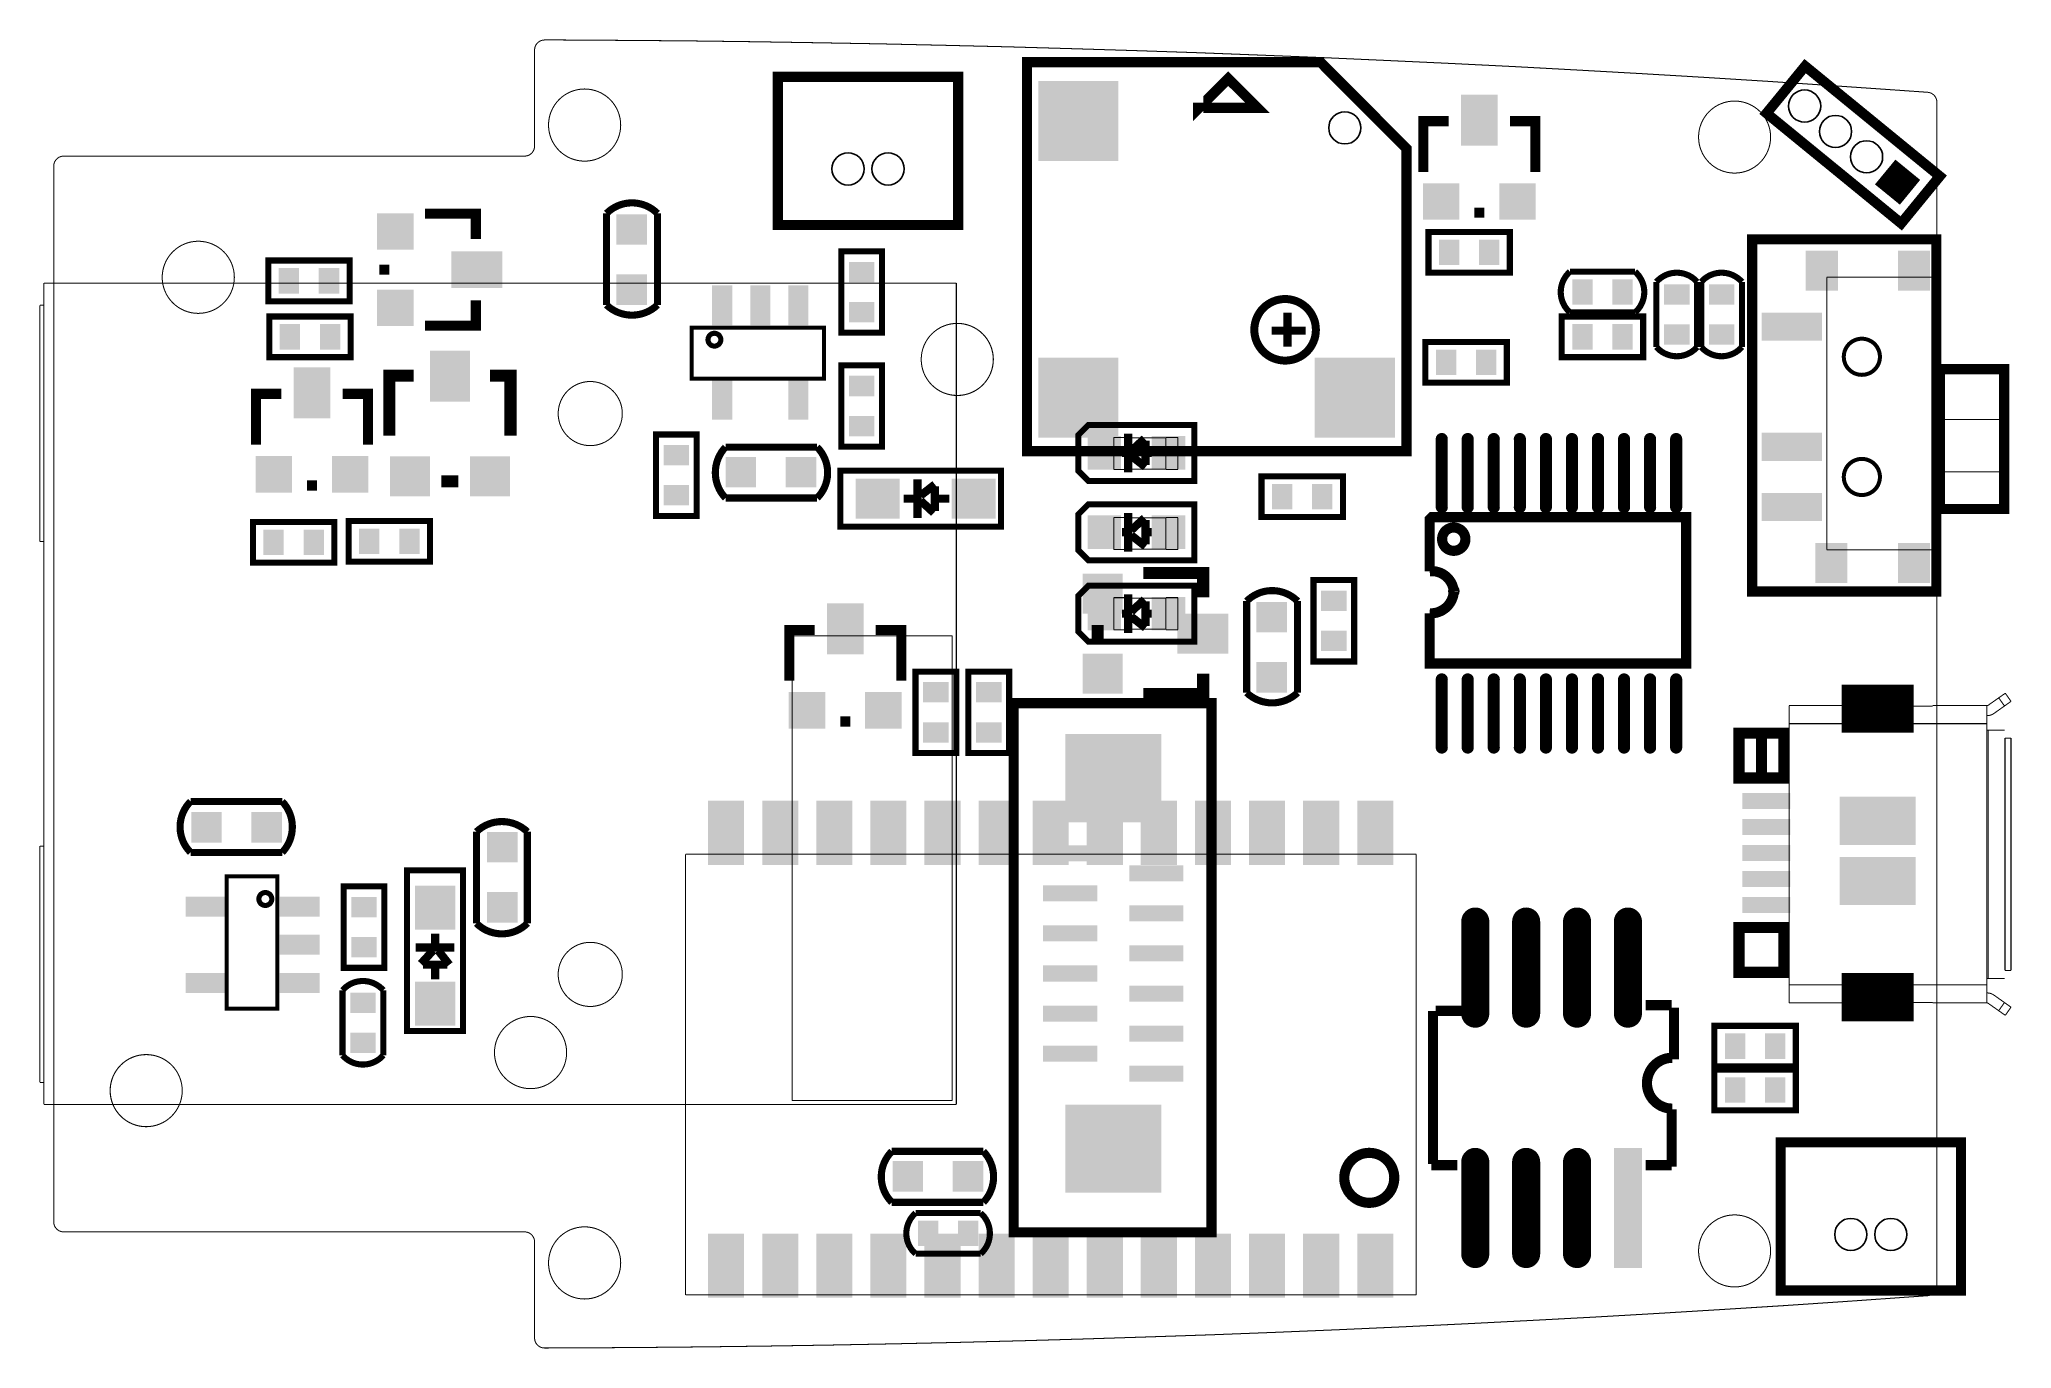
# Model space of a CAD drawing. Extents: x -9.17 to -7.23, y -3.12 to -1.84.
import ezdxf

# ---------------------------------------------------------------- set-up
doc = ezdxf.new("R2010")
doc.units = 0
doc.header["$MEASUREMENT"] = 0
doc.layers.get('0').update_dxf_attribs({"linetype": 'CONTINUOUS'})
doc.layers.add('GEN000_PHO', color=7, linetype='CONTINUOUS')
doc.layers.add('GEN001_PHO', color=6, linetype='CONTINUOUS')

# ---------------------------------------------------------------- blocks, each defined once
blk = doc.blocks.new('ROUND_16')
blk.add_circle((0, 0), 0.005)
blk = doc.blocks.new('SQUARE_37')
blk.add_solid([(0.018, 0.018), (0.018, -0.018), (-0.018, 0.018), (-0.018, -0.018)])
blk = doc.blocks.new('SQUARE_55')
blk.add_solid([(0.015, 0.015), (0.015, -0.015), (-0.015, 0.015), (-0.015, -0.015)])
blk = doc.blocks.new('RECTANGLE_112')
blk.add_solid([(0.018, 0.025), (0.018, -0.025), (-0.018, 0.025), (-0.018, -0.025)])
blk = doc.blocks.new('ROUND_236')
blk.add_circle((0, 0), 0.0158)
blk = doc.blocks.new('RECTANGLE_248')
blk.add_solid([(0.01, 0.0125), (0.01, -0.0125), (-0.01, 0.0125), (-0.01, -0.0125)])
blk = doc.blocks.new('RECTANGLE_249')
blk.add_solid([(0.0125, 0.01), (0.0125, -0.01), (-0.0125, 0.01), (-0.0125, -0.01)])
blk = doc.blocks.new('RECTANGLE_255')
blk.add_solid([(0.025, 0.018), (0.025, -0.018), (-0.025, 0.018), (-0.025, -0.018)])
blk = doc.blocks.new('OBLONG_264')
at = {"const_width": 0.0118}
blk.add_lwpolyline([(0, 0.0335), (0, -0.0335)], dxfattribs=at)
at = {"const_width": 0.0059}
for points in [[(-0.003, 0.0335, 1), (0.003, 0.0335, 1)], [(-0.003, -0.0335, 1), (0.003, -0.0335, 1)]]:
    blk.add_lwpolyline(points, format="xyb", close=True, dxfattribs=at)
blk = doc.blocks.new('RECTANGLE_265')
blk.add_solid([(0.01378, 0.059055), (0.01378, -0.059055), (-0.01378, 0.059055), (-0.01378, -0.059055)])
blk = doc.blocks.new('OBLONG_266')
at = {"const_width": 0.02756}
blk.add_lwpolyline([(0, 0.045275), (0, -0.045275)], dxfattribs=at)
at = {"const_width": 0.01378}
for points in [[(-0.00689, 0.045275, 1), (0.00689, 0.045275, 1)], [(-0.00689, -0.045275, 1), (0.00689, -0.045275, 1)]]:
    blk.add_lwpolyline(points, format="xyb", close=True, dxfattribs=at)
blk = doc.blocks.new('SQUARE_267')
blk.add_solid([(0.03937, 0.03937), (0.03937, -0.03937), (-0.03937, 0.03937), (-0.03937, -0.03937)])
blk = doc.blocks.new('RECTANGLE_268')
blk.add_solid([(0.02362, 0.007875), (0.02362, -0.007875), (-0.02362, 0.007875), (-0.02362, -0.007875)])
blk = doc.blocks.new('RECTANGLE_270')
blk.add_solid([(0.0374, 0.02362), (0.0374, -0.02362), (-0.0374, 0.02362), (-0.0374, -0.02362)])
blk = doc.blocks.new('RECTANGLE_272')
blk.add_solid([(0.021655, 0.019685), (0.021655, -0.019685), (-0.021655, 0.019685), (-0.021655, -0.019685)])
blk = doc.blocks.new('RECTANGLE_273')
blk.add_solid([(0.019685, 0.021655), (0.019685, -0.021655), (-0.019685, 0.021655), (-0.019685, -0.021655)])
blk = doc.blocks.new('RECTANGLE_274')
blk.add_solid([(0.019685, 0.009845), (0.019685, -0.009845), (-0.019685, 0.009845), (-0.019685, -0.009845)])
blk = doc.blocks.new('SQUARE_275')
blk.add_solid([(0.019685, 0.019685), (0.019685, -0.019685), (-0.019685, 0.019685), (-0.019685, -0.019685)])
blk = doc.blocks.new('RECTANGLE_276')
blk.add_solid([(0.025, 0.019685), (0.025, -0.019685), (-0.025, 0.019685), (-0.025, -0.019685)])
blk = doc.blocks.new('RECTANGLE_277')
blk.add_solid([(0.017715, 0.031495), (0.017715, -0.031495), (-0.017715, 0.031495), (-0.017715, -0.031495)])
blk = doc.blocks.new('RECTANGLE_278')
blk.add_solid([(0.02953, 0.01378), (0.02953, -0.01378), (-0.02953, 0.01378), (-0.02953, -0.01378)])
blk = doc.blocks.new('RECTANGLE_279')
blk.add_solid([(0.01575, 0.019685), (0.01575, -0.019685), (-0.01575, 0.019685), (-0.01575, -0.019685)])
blk = doc.blocks.new('RECTANGLE_280')
blk.add_solid([(0.019685, 0.025), (0.019685, -0.025), (-0.019685, 0.025), (-0.019685, -0.025)])
blk = doc.blocks.new('RECTANGLE_281')
blk.add_solid([(0.009845, 0.019685), (0.009845, -0.019685), (-0.009845, 0.019685), (-0.009845, -0.019685)])
blk = doc.blocks.new('SQUARE_208')
blk.add_solid([(0.0165, 0.0165), (0.0165, -0.0165), (-0.0165, 0.0165), (-0.0165, -0.0165)])
blk = doc.blocks.new('RECTANGLE_262')
blk.add_solid([(0.026575, 0.007875), (0.026575, -0.007875), (-0.026575, 0.007875), (-0.026575, -0.007875)])
blk = doc.blocks.new('RECTANGLE_263')
blk.add_solid([(0.047245, 0.043305), (0.047245, -0.043305), (-0.047245, 0.043305), (-0.047245, -0.043305)])

msp = doc.modelspace()

# ---------------------------------------------------------------- linework, layer by layer
at = {"layer": 'GEN000_PHO'}
for points, const_width in [([(-8.6747, -1.8371, 0.413028), (-8.6845, -1.8469)], 0.001), ([(-7.3066, -1.8984, 0.393522), (-7.3157, -1.8885)], 0.001), ([(-9.1471, -1.9512, 0.414214), (-9.157, -1.9611)], 0.001), ([(-8.6944, -1.9512, 0.414216), (-8.6845, -1.9414)], 0.001), ([(-8.3335, -2.9292, 0.414214), (-8.3335, -2.9792)], 0.007), ([(-8.2435, -2.9792, 0.4), (-8.2435, -2.9292)], 0.007), ([(-9.157, -2.9985, 0.414214), (-9.1471, -3.0083)], 0.001), ([(-8.3102, -2.9898, 0.45105), (-8.3102, -3.0298)], 0.006), ([(-8.2462, -3.0298, 0.453597), (-8.2462, -2.9898)], 0.006), ([(-8.6845, -3.0181, 0.414216), (-8.6944, -3.0083)], 0.001), ([(-7.3157, -3.071, 0.392398), (-7.3066, -3.0612)], 0.001), ([(-8.6845, -3.1126, 0.414214), (-8.6747, -3.1224)], 0.001)]:
    msp.add_lwpolyline(points, format="xyb", dxfattribs=dict(at, const_width=const_width))
for points, const_width in [([(-7.8458, -1.8573), (-7.9082, -1.8545), (-7.9706, -1.852), (-8.033, -1.8496), (-8.0954, -1.8475), (-8.1578, -1.8456), (-8.2203, -1.8438), (-8.2827, -1.8423), (-8.3451, -1.8409), (-8.4076, -1.8398), (-8.47, -1.8388), (-8.5325, -1.838), (-8.5949, -1.8375), (-8.6574, -1.8371), (-8.6747, -1.8371)], 0.001), ([(-8.6845, -1.8469), (-8.6845, -1.9414)], 0.001), ([(-7.3157, -1.8885), (-7.347, -1.8863), (-7.4093, -1.882), (-7.4716, -1.8778), (-7.5339, -1.8739), (-7.5963, -1.8702), (-7.6586, -1.8667), (-7.721, -1.8633), (-7.7834, -1.8602), (-7.8458, -1.8573)], 0.001), ([(-8.4454, -1.8733), (-8.2683, -1.8733), (-8.2683, -2.0189), (-8.4454, -2.0189), (-8.4454, -1.8733)], 0.01), ([(-7.3066, -3.0612), (-7.3066, -1.8984)], 0.001), ([(-8.6944, -1.9512), (-9.1471, -1.9512)], 0.001), ([(-7.3467, -1.9617), (-7.3603, -1.9783), (-7.3437, -1.9919), (-7.3301, -1.9753), (-7.3467, -1.9617)], 0.01), ([(-9.157, -1.9611), (-9.157, -2.9985)], 0.001), ([(-7.3599, -1.9778), (-7.3322, -1.9778)], 0.01), ([(-7.3517, -1.9678), (-7.3393, -1.9678)], 0.01), ([(-7.3512, -1.9858), (-7.3512, -1.9672)], 0.01), ([(-7.3412, -1.9889), (-7.3412, -1.9662)], 0.01), ([(-7.3312, -1.9767), (-7.3312, -1.9744)], 0.01), ([(-7.3488, -1.9878), (-7.3403, -1.9878)], 0.01), ([(-8.2701, -2.076), (-9.1666, -2.076)], 0.001), ([(-9.1666, -2.076), (-9.1666, -2.8831)], 0.001), ([(-8.2701, -2.8831), (-8.2701, -2.076)], 0.001), ([(-9.1666, -2.0977), (-9.1705, -2.0977)], 0.001), ([(-9.1705, -2.33), (-9.1705, -2.0977)], 0.001), ([(-8.0361, -2.2704), (-8.1403, -2.2704), (-8.1503, -2.2604), (-8.1503, -2.2253), (-8.1403, -2.2153), (-8.0361, -2.2153), (-8.0361, -2.2704)], 0.00591), ([(-8.1154, -2.2276), (-8.1036, -2.2276)], 0.001), ([(-8.1154, -2.2276), (-8.1154, -2.2591)], 0.001), ([(-8.1012, -2.2618), (-8.1012, -2.2238)], 0.008), ([(-8.1036, -2.2276), (-8.1036, -2.2591)], 0.001), ([(-8.1036, -2.228), (-8.0642, -2.228)], 0.001), ([(-8.0852, -2.2288), (-8.0982, -2.2408)], 0.008), ([(-8.0842, -2.2548), (-8.0842, -2.2308)], 0.008), ([(-8.0642, -2.2276), (-8.0524, -2.2276)], 0.001), ([(-8.0642, -2.2276), (-8.0642, -2.2591)], 0.001), ([(-8.0524, -2.2276), (-8.0524, -2.2591)], 0.001), ([(-8.1012, -2.2428), (-8.1072, -2.2428)], 0.008), ([(-8.0842, -2.2568), (-8.0982, -2.2458)], 0.008), ([(-8.0822, -2.2428), (-8.0782, -2.2428)], 0.008), ([(-8.1154, -2.2591), (-8.1036, -2.2591)], 0.001), ([(-8.1036, -2.2587), (-8.0642, -2.2587)], 0.001), ([(-8.0642, -2.2591), (-8.0524, -2.2591)], 0.001), ([(-8.0361, -2.3484), (-8.1403, -2.3484), (-8.1503, -2.3384), (-8.1503, -2.3033), (-8.1403, -2.2933), (-8.0361, -2.2933), (-8.0361, -2.3484)], 0.00591), ([(-8.1154, -2.3064), (-8.1036, -2.3064)], 0.001), ([(-8.1154, -2.3064), (-8.1154, -2.3379)], 0.001), ([(-8.1012, -2.3398), (-8.1012, -2.3018)], 0.008), ([(-8.1036, -2.3064), (-8.1036, -2.3379)], 0.001), ([(-8.0852, -2.3068), (-8.0982, -2.3188)], 0.008), ([(-8.0842, -2.3328), (-8.0842, -2.3088)], 0.008), ([(-8.0642, -2.3064), (-8.0524, -2.3064)], 0.001), ([(-8.0642, -2.3064), (-8.0642, -2.3379)], 0.001), ([(-8.0524, -2.3064), (-8.0524, -2.3379)], 0.001), ([(-8.1012, -2.3208), (-8.1072, -2.3208)], 0.008), ([(-8.1036, -2.3068), (-8.0642, -2.3068)], 0.001), ([(-8.0842, -2.3348), (-8.0982, -2.3238)], 0.008), ([(-8.0822, -2.3208), (-8.0782, -2.3208)], 0.008), ([(-9.1666, -2.33), (-9.1705, -2.33)], 0.001), ([(-8.1154, -2.3379), (-8.1036, -2.3379)], 0.001), ([(-8.1036, -2.3375), (-8.0642, -2.3375)], 0.001), ([(-8.0642, -2.3379), (-8.0524, -2.3379)], 0.001), ([(-8.0361, -2.4284), (-8.1403, -2.4284), (-8.1503, -2.4184), (-8.1503, -2.3833), (-8.1403, -2.3733), (-8.0361, -2.3733), (-8.0361, -2.4284)], 0.00591), ([(-8.1012, -2.4198), (-8.1012, -2.3818)], 0.008), ([(-8.0852, -2.3868), (-8.0982, -2.3988)], 0.008), ([(-8.1154, -2.3851), (-8.1036, -2.3851)], 0.001), ([(-8.1154, -2.3851), (-8.1154, -2.4166)], 0.001), ([(-8.1012, -2.4008), (-8.1072, -2.4008)], 0.008), ([(-8.1036, -2.3851), (-8.1036, -2.4166)], 0.001), ([(-8.1036, -2.3855), (-8.0642, -2.3855)], 0.001), ([(-8.0842, -2.4148), (-8.0982, -2.4038)], 0.008), ([(-8.0842, -2.4128), (-8.0842, -2.3888)], 0.008), ([(-8.0822, -2.4008), (-8.0782, -2.4008)], 0.008), ([(-8.0642, -2.3851), (-8.0524, -2.3851)], 0.001), ([(-8.0642, -2.3851), (-8.0642, -2.4166)], 0.001), ([(-8.0524, -2.3851), (-8.0524, -2.4166)], 0.001), ([(-8.4315, -2.4225), (-8.2741, -2.4225)], 0.001), ([(-8.4315, -2.8792), (-8.4315, -2.4225)], 0.001), ([(-8.2741, -2.4225), (-8.2741, -2.8792)], 0.001), ([(-8.1154, -2.4166), (-8.1036, -2.4166)], 0.001), ([(-8.1036, -2.4162), (-8.0642, -2.4162)], 0.001), ([(-8.0642, -2.4166), (-8.0524, -2.4166)], 0.001), ([(-8.2138, -3.0087), (-8.2138, -2.4887), (-8.0193, -2.4887), (-8.0193, -3.0087), (-8.2138, -3.0087)], 0.01), ([(-7.3108, -2.4912), (-7.3108, -2.4916)], 0.001), ([(-9.1666, -2.6292), (-9.1705, -2.6292)], 0.001), ([(-9.1705, -2.8615), (-9.1705, -2.6292)], 0.001), ([(-7.3108, -2.7833), (-7.3108, -2.7829)], 0.001), ([(-9.1666, -2.8615), (-9.1705, -2.8615)], 0.001), ([(-9.1666, -2.8831), (-8.2701, -2.8831)], 0.001), ([(-8.2741, -2.8792), (-8.4315, -2.8792)], 0.001), ([(-8.2435, -2.9292), (-8.3335, -2.9292)], 0.007), ([(-7.4601, -2.9203), (-7.283, -2.9203), (-7.283, -3.0659), (-7.4601, -3.0659), (-7.4601, -2.9203)], 0.01), ([(-8.3335, -2.9792), (-8.2435, -2.9792)], 0.007), ([(-8.3102, -2.9898), (-8.2462, -2.9898)], 0.006), ([(-9.1471, -3.0083), (-8.6944, -3.0083)], 0.001), ([(-8.6845, -3.0181), (-8.6845, -3.1126)], 0.001), ([(-8.2462, -3.0298), (-8.3102, -3.0298)], 0.006), ([(-8.6747, -3.1224), (-8.6433, -3.1223), (-8.5809, -3.1219), (-8.5184, -3.1213), (-8.456, -3.1205), (-8.3935, -3.1195), (-8.3311, -3.1183), (-8.2686, -3.1169), (-8.2062, -3.1153), (-8.1438, -3.1135), (-8.0813, -3.1115), (-8.0189, -3.1094), (-7.9565, -3.107), (-7.8941, -3.1044), (-7.8317, -3.1016), (-7.7693, -3.0986), (-7.7069, -3.0954), (-7.6446, -3.0921), (-7.5822, -3.0885), (-7.5199, -3.0847), (-7.4575, -3.0808), (-7.3952, -3.0766), (-7.3329, -3.0722), (-7.3157, -3.071)], 0.001)]:
    msp.add_lwpolyline(points, dxfattribs=dict(at, const_width=const_width))
at = {"layer": 'GEN000_PHO', "const_width": 0.001}
for points in [[(-8.6708, -1.9207, 1), (-8.5999, -1.9207, 1)], [(-7.5408, -1.9325, 1), (-7.47, -1.9325, 1)], [(-9.0504, -2.0703, 1), (-8.9795, -2.0703, 1)], [(-8.3046, -2.151, 1), (-8.2337, -2.151, 1)], [(-8.6613, -2.2042, 1), (-8.5983, -2.2042, 1)], [(-8.6613, -2.7553, 1), (-8.5983, -2.7553, 1)], [(-8.7239, -2.8321, 1), (-8.653, -2.8321, 1)], [(-9.1015, -2.8695, 1), (-9.0307, -2.8695, 1)], [(-8.6708, -3.0388, 1), (-8.5999, -3.0388, 1)], [(-7.5408, -3.027, 1), (-7.47, -3.027, 1)]]:
    msp.add_lwpolyline(points, format="xyb", close=True, dxfattribs=at)
at = {"layer": 'GEN001_PHO'}
for points, const_width in [([(-8.6747, -1.8371, 0.413028), (-8.6845, -1.8469)], 0.001), ([(-7.3066, -1.8984, 0.393522), (-7.3157, -1.8885)], 0.001), ([(-9.1471, -1.9512, 0.414214), (-9.157, -1.9611)], 0.001), ([(-8.6944, -1.9512, 0.414214), (-8.6845, -1.9414)], 0.001), ([(-8.5638, -2.0075, 0.414214), (-8.6138, -2.0075)], 0.007), ([(-7.6672, -2.0648, 0.450965), (-7.6672, -2.1048)], 0.006), ([(-7.6032, -2.1048, 0.453597), (-7.6032, -2.0648)], 0.006), ([(-7.5422, -2.0748, 0.45105), (-7.5822, -2.0748)], 0.006), ([(-7.4982, -2.0748, 0.45105), (-7.5382, -2.0748)], 0.006), ([(-8.6138, -2.0975, 0.4), (-8.5638, -2.0975)], 0.007), ([(-7.5822, -2.1388, 0.453597), (-7.5422, -2.1388)], 0.006), ([(-7.5382, -2.1388, 0.453597), (-7.4982, -2.1388)], 0.006), ([(-8.4969, -2.2372, 0.4), (-8.4969, -2.2872)], 0.007), ([(-8.4069, -2.2872, 0.414214), (-8.4069, -2.2372)], 0.007), ([(-7.7813, -2.3788, 0.414214), (-7.805, -2.3591)], 0.01), ([(-7.9348, -2.3885, 0.414214), (-7.9848, -2.3885)], 0.007), ([(-7.805, -2.4005, 0.414214), (-7.7813, -2.3788)], 0.01), ([(-7.9848, -2.4785, 0.4), (-7.9348, -2.4785)], 0.007), ([(-7.2574, -2.4912, 0.155254), (-7.2562, -2.4908)], 0.001), ([(-7.2574, -2.501, 0.154855), (-7.2506, -2.4989)], 0.001), ([(-9.0225, -2.5854, 0.414214), (-9.0225, -2.6354)], 0.007), ([(-8.9325, -2.6354, 0.39989), (-8.9325, -2.5854)], 0.007), ([(-8.6916, -2.6151, 0.399943), (-8.7416, -2.6151)], 0.007), ([(-8.7416, -2.7051, 0.414214), (-8.6916, -2.7051)], 0.007), ([(-8.8332, -2.7708, 0.45105), (-8.8732, -2.7708)], 0.006), ([(-7.2506, -2.7756, 0.154856), (-7.2574, -2.7735)], 0.001), ([(-7.2562, -2.7837, 0.155261), (-7.2574, -2.7833)], 0.001), ([(-8.8732, -2.8348, 0.453597), (-8.8332, -2.8348)], 0.006), ([(-7.5665, -2.8372, 1), (-7.5665, -2.8872)], 0.01), ([(-9.157, -2.9985, 0.414214), (-9.1471, -3.0083)], 0.001), ([(-8.6845, -3.0181, 0.414214), (-8.6944, -3.0083)], 0.001), ([(-7.3157, -3.071, 0.392398), (-7.3066, -3.0612)], 0.001), ([(-8.6845, -3.1126, 0.414211), (-8.6747, -3.1224)], 0.001)]:
    msp.add_lwpolyline(points, format="xyb", dxfattribs=dict(at, const_width=const_width))
for points, const_width in [([(-7.3157, -1.8885), (-7.347, -1.8863), (-7.4093, -1.882), (-7.4716, -1.8778), (-7.5339, -1.8739), (-7.5963, -1.8702), (-7.6586, -1.8667), (-7.721, -1.8633), (-7.7834, -1.8602), (-7.8458, -1.8573), (-7.9082, -1.8545), (-7.9706, -1.852), (-8.033, -1.8496), (-8.0954, -1.8475), (-8.1578, -1.8456), (-8.2203, -1.8438), (-8.2827, -1.8423), (-8.3451, -1.8409), (-8.4076, -1.8398), (-8.47, -1.8388), (-8.5325, -1.838), (-8.5949, -1.8375), (-8.6574, -1.8371), (-8.6747, -1.8371)], 0.001), ([(-8.6845, -1.8469), (-8.6845, -1.9414)], 0.001), ([(-7.9124, -1.8589), (-7.8278, -1.9436), (-7.8278, -2.2412), (-8.2006, -2.2412), (-8.2006, -1.8589), (-7.9124, -1.8589)], 0.01), ([(-7.3038, -1.971), (-7.4361, -1.8628), (-7.474, -1.9091), (-7.3417, -2.0173), (-7.3038, -1.971)], 0.01), ([(-8.0325, -1.9046), (-8.003, -1.8751), (-7.9742, -1.9038), (-8.0325, -1.9038), (-8.0325, -1.9046)], 0.01), ([(-7.3066, -3.0612), (-7.3066, -1.8984)], 0.001), ([(-7.7862, -1.9168), (-7.8112, -1.9168), (-7.8112, -1.9668)], 0.01), ([(-7.7262, -1.9168), (-7.7012, -1.9168), (-7.7012, -1.9668)], 0.01), ([(-8.6944, -1.9512), (-9.1471, -1.9512)], 0.001), ([(-7.3467, -1.9617), (-7.3604, -1.9783), (-7.3437, -1.9919), (-7.3301, -1.9753), (-7.3467, -1.9617)], 0.01), ([(-9.157, -1.9611), (-9.157, -2.9985)], 0.001), ([(-7.3599, -1.9778), (-7.3322, -1.9778)], 0.01), ([(-7.3518, -1.9678), (-7.3393, -1.9678)], 0.01), ([(-7.3512, -1.9858), (-7.3512, -1.9672)], 0.01), ([(-7.3412, -1.9889), (-7.3412, -1.9662)], 0.01), ([(-7.3312, -1.9767), (-7.3312, -1.9744)], 0.01), ([(-7.3488, -1.9878), (-7.3403, -1.9878)], 0.01), ([(-8.7422, -2.0328), (-8.7422, -2.0078), (-8.7922, -2.0078)], 0.01), ([(-8.6138, -2.0975), (-8.6138, -2.0075)], 0.007), ([(-8.5638, -2.0075), (-8.5638, -2.0975)], 0.007), ([(-7.7512, -2.0068), (-7.7612, -2.0068)], 0.01), ([(-7.8062, -2.0658), (-7.7262, -2.0658), (-7.7262, -2.0258), (-7.8062, -2.0258), (-7.8062, -2.0658)], 0.006), ([(-7.4882, -2.033), (-7.4882, -2.3791), (-7.3071, -2.3791), (-7.3071, -2.033), (-7.4882, -2.033)], 0.01), ([(-8.9462, -2.0938), (-8.8662, -2.0938), (-8.8662, -2.0538), (-8.9462, -2.0538), (-8.9462, -2.0938)], 0.006), ([(-8.8322, -2.0678), (-8.8322, -2.0578)], 0.01), ([(-8.3432, -2.1248), (-8.3432, -2.0448), (-8.3832, -2.0448), (-8.3832, -2.1248), (-8.3432, -2.1248)], 0.006), ([(-7.6032, -2.0648), (-7.6672, -2.0648)], 0.006), ([(-7.5822, -2.0748), (-7.5822, -2.1388)], 0.006), ([(-7.5422, -2.1388), (-7.5422, -2.0748)], 0.006), ([(-7.5382, -2.0748), (-7.5382, -2.1388)], 0.006), ([(-7.4982, -2.1388), (-7.4982, -2.0748)], 0.006), ([(-7.3066, -2.0703), (-7.4149, -2.0703)], 0.001), ([(-7.4149, -2.0703), (-7.4149, -2.338)], 0.001), ([(-8.7422, -2.0928), (-8.7422, -2.1178), (-8.7922, -2.1178)], 0.01), ([(-8.9452, -2.1488), (-8.8652, -2.1488), (-8.8652, -2.1088), (-8.9452, -2.1088), (-8.9452, -2.1488)], 0.006), ([(-7.9447, -2.105), (-7.9447, -2.1385)], 0.00787), ([(-7.5952, -2.1088), (-7.6752, -2.1088), (-7.6752, -2.1488), (-7.5952, -2.1488), (-7.5952, -2.1088)], 0.006), ([(-7.6672, -2.1048), (-7.6032, -2.1048)], 0.006), ([(-8.5302, -2.1198), (-8.5302, -2.1698), (-8.4002, -2.1698), (-8.4002, -2.1198), (-8.5302, -2.1198)], 0.00394), ([(-7.927, -2.1227), (-7.9604, -2.1227)], 0.00787), ([(-7.7292, -2.1338), (-7.8092, -2.1338), (-7.8092, -2.1738), (-7.7292, -2.1738), (-7.7292, -2.1338)], 0.006), ([(-8.8272, -2.2258), (-8.8272, -2.167), (-8.8032, -2.167)], 0.012), ([(-8.7082, -2.2258), (-8.7082, -2.167), (-8.7282, -2.167)], 0.012), ([(-8.3832, -2.1568), (-8.3832, -2.2368), (-8.3432, -2.2368), (-8.3432, -2.1568), (-8.3832, -2.1568)], 0.006), ([(-7.3036, -2.1606), (-7.3036, -2.298), (-7.2406, -2.298), (-7.2406, -2.1606), (-7.3036, -2.1606)], 0.01), ([(-8.9332, -2.1848), (-8.9582, -2.1848), (-8.9582, -2.2348)], 0.01), ([(-8.8732, -2.1848), (-8.8482, -2.1848), (-8.8482, -2.2348)], 0.01), ([(-8.5252, -2.3048), (-8.5252, -2.2248), (-8.5652, -2.2248), (-8.5652, -2.3048), (-8.5252, -2.3048)], 0.006), ([(-7.2436, -2.2101), (-7.3066, -2.2101)], 0.001), ([(-7.2436, -2.2613), (-7.2436, -2.2101)], 0.001), ([(-8.4969, -2.2372), (-8.4069, -2.2372)], 0.007), ([(-8.7593, -2.2708), (-8.7761, -2.2708)], 0.012), ([(-8.2261, -2.2603), (-8.384, -2.2603), (-8.384, -2.2711), (-8.384, -2.3154), (-8.2261, -2.3154), (-8.2261, -2.2603)], 0.00591), ([(-8.3082, -2.2688), (-8.3082, -2.3068)], 0.008), ([(-7.8902, -2.2658), (-7.9702, -2.2658), (-7.9702, -2.3058), (-7.8902, -2.3058), (-7.8902, -2.2658)], 0.006), ([(-7.3066, -2.2613), (-7.2436, -2.2613)], 0.001), ([(-8.8982, -2.2748), (-8.9082, -2.2748)], 0.01), ([(-8.4069, -2.2872), (-8.4969, -2.2872)], 0.007), ([(-8.3082, -2.2878), (-8.3219, -2.2878)], 0.008), ([(-8.2912, -2.2738), (-8.3052, -2.2848)], 0.008), ([(-8.2922, -2.3018), (-8.3052, -2.2898)], 0.008), ([(-8.2912, -2.2758), (-8.2912, -2.2998)], 0.008), ([(-8.2892, -2.2878), (-8.2771, -2.2878)], 0.008), ([(-7.805, -2.4005), (-7.805, -2.4497), (-7.553, -2.4497), (-7.553, -2.306), (-7.803, -2.306), (-7.805, -2.308), (-7.805, -2.3591)], 0.01), ([(-8.9612, -2.3508), (-8.8812, -2.3508), (-8.8812, -2.3108), (-8.9612, -2.3108), (-8.9612, -2.3508)], 0.006), ([(-8.7872, -2.3098), (-8.8672, -2.3098), (-8.8672, -2.3498), (-8.7872, -2.3498), (-8.7872, -2.3098)], 0.006), ([(-7.4149, -2.338), (-7.3066, -2.338)], 0.001), ([(-8.0862, -2.3609), (-8.0275, -2.3609), (-8.0275, -2.3848)], 0.012), ([(-7.8792, -2.4478), (-7.8792, -2.3678), (-7.9192, -2.3678), (-7.9192, -2.4478), (-7.8792, -2.4478)], 0.006), ([(-7.9848, -2.4785), (-7.9848, -2.3885)], 0.007), ([(-7.9348, -2.3885), (-7.9348, -2.4785)], 0.007), ([(-8.4092, -2.4168), (-8.4342, -2.4168), (-8.4342, -2.4668)], 0.01), ([(-8.3492, -2.4168), (-8.3242, -2.4168), (-8.3242, -2.4668)], 0.01), ([(-8.1312, -2.4288), (-8.1312, -2.4119)], 0.012), ([(-8.3102, -2.4578), (-8.3102, -2.5378), (-8.2702, -2.5378), (-8.2702, -2.4578), (-8.3102, -2.4578)], 0.006), ([(-8.2182, -2.5378), (-8.2182, -2.4578), (-8.2582, -2.4578), (-8.2582, -2.5378), (-8.2182, -2.5378)], 0.006), ([(-8.0862, -2.4798), (-8.0275, -2.4798), (-8.0275, -2.4598)], 0.012), ([(-7.386, -2.5037), (-7.386, -2.4848), (-7.3435, -2.4848), (-7.3435, -2.5037), (-7.386, -2.5037)], 0.0284), ([(-7.386, -2.4942), (-7.3435, -2.4942)], 0.0284), ([(-7.3773, -2.5037), (-7.3773, -2.4848)], 0.0284), ([(-7.3489, -2.5037), (-7.3489, -2.4848)], 0.0284), ([(-7.2562, -2.4908), (-7.2394, -2.479)], 0.001), ([(-7.2394, -2.479), (-7.2338, -2.487)], 0.001), ([(-7.4519, -2.4912), (-7.3738, -2.4912)], 0.001), ([(-7.4519, -2.7833), (-7.4519, -2.4912)], 0.001), ([(-7.3738, -2.4912), (-7.3738, -2.4916)], 0.001), ([(-7.3738, -2.4916), (-7.3108, -2.4916)], 0.001), ([(-7.3108, -2.4912), (-7.2574, -2.4912)], 0.001), ([(-7.2574, -2.7833), (-7.2574, -2.4912)], 0.001), ([(-7.2506, -2.4989), (-7.2338, -2.487)], 0.001), ([(-7.2402, -2.4915), (-7.2459, -2.4835)], 0.001), ([(-8.3742, -2.5068), (-8.3842, -2.5068)], 0.01), ([(-7.4845, -2.5458), (-7.4845, -2.5348), (-7.4734, -2.5348), (-7.4734, -2.5458), (-7.4845, -2.5458)], 0.0441), ([(-7.4519, -2.5089), (-7.2574, -2.5089)], 0.001), ([(-7.2574, -2.5152), (-7.2401, -2.5152)], 0.001), ([(-7.2562, -2.5152), (-7.2562, -2.7593)], 0.001), ([(-7.4845, -2.5446), (-7.4734, -2.5446)], 0.0441), ([(-7.2338, -2.5231), (-7.2397, -2.5231)], 0.001), ([(-7.2397, -2.7514), (-7.2397, -2.5231)], 0.001), ([(-7.2338, -2.5231), (-7.2338, -2.7514)], 0.001), ([(-9.0225, -2.5854), (-8.9325, -2.5854)], 0.007), ([(-8.7416, -2.7051), (-8.7416, -2.6151)], 0.007), ([(-8.6916, -2.6151), (-8.6916, -2.7051)], 0.007), ([(-8.9325, -2.6354), (-9.0225, -2.6354)], 0.007), ([(-8.7547, -2.8109), (-8.7547, -2.6531), (-8.7655, -2.6531), (-8.8098, -2.6531), (-8.8098, -2.8109), (-8.7547, -2.8109)], 0.00591), ([(-8.5362, -2.6372), (-7.8182, -2.6372)], 0.001), ([(-8.5362, -3.0703), (-8.5362, -2.6372)], 0.001), ([(-7.8182, -2.6372), (-7.8182, -3.0703)], 0.001), ([(-8.9372, -2.6588), (-8.9872, -2.6588), (-8.9872, -2.7888), (-8.9372, -2.7888), (-8.9372, -2.6588)], 0.00394), ([(-8.8322, -2.7488), (-8.8322, -2.6688), (-8.8722, -2.6688), (-8.8722, -2.7488), (-8.8322, -2.7488)], 0.006), ([(-8.7822, -2.7288), (-8.7822, -2.7152)], 0.008), ([(-7.4845, -2.7367), (-7.4845, -2.7257), (-7.4734, -2.7257), (-7.4734, -2.7367), (-7.4845, -2.7367)], 0.0441), ([(-8.7632, -2.7288), (-8.8012, -2.7288)], 0.008), ([(-8.7962, -2.7448), (-8.7842, -2.7318)], 0.008), ([(-8.7682, -2.7458), (-8.7792, -2.7318)], 0.008), ([(-8.7702, -2.7458), (-8.7942, -2.7458)], 0.008), ([(-8.7822, -2.7478), (-8.7822, -2.76)], 0.008), ([(-7.2397, -2.7514), (-7.2338, -2.7514)], 0.001), ([(-8.8732, -2.7708), (-8.8732, -2.8348)], 0.006), ([(-8.8332, -2.8348), (-8.8332, -2.7708)], 0.006), ([(-7.4519, -2.7656), (-7.2574, -2.7656)], 0.001), ([(-7.386, -2.7871), (-7.386, -2.7682), (-7.3435, -2.7682), (-7.3435, -2.7871), (-7.386, -2.7871)], 0.0284), ([(-7.386, -2.7777), (-7.3435, -2.7777)], 0.0284), ([(-7.3773, -2.7871), (-7.3773, -2.7682)], 0.0284), ([(-7.3489, -2.7871), (-7.3489, -2.7682)], 0.0284), ([(-7.2574, -2.7593), (-7.2401, -2.7593)], 0.001), ([(-7.8016, -2.9415), (-7.8016, -2.7911)], 0.0098), ([(-7.7992, -2.7911), (-7.7736, -2.7911)], 0.01), ([(-7.5929, -2.7856), (-7.5673, -2.7856)], 0.01), ([(-7.565, -2.8388), (-7.565, -2.788)], 0.0098), ([(-7.3738, -2.7833), (-7.4519, -2.7833)], 0.001), ([(-7.3108, -2.7829), (-7.3738, -2.7829)], 0.001), ([(-7.3738, -2.7833), (-7.3738, -2.7829)], 0.001), ([(-7.2574, -2.7833), (-7.3108, -2.7833)], 0.001), ([(-7.2562, -2.7837), (-7.2394, -2.7955)], 0.001), ([(-7.2338, -2.7875), (-7.2506, -2.7756)], 0.001), ([(-7.2459, -2.791), (-7.2402, -2.7829)], 0.001), ([(-7.2338, -2.7875), (-7.2394, -2.7955)], 0.001), ([(-7.4452, -2.8058), (-7.5252, -2.8058), (-7.5252, -2.8458), (-7.4452, -2.8458), (-7.4452, -2.8058)], 0.006), ([(-7.4452, -2.8488), (-7.5252, -2.8488), (-7.5252, -2.8888), (-7.4452, -2.8888), (-7.4452, -2.8488)], 0.006), ([(-7.5673, -2.9443), (-7.5673, -2.888)], 0.0098), ([(-7.8035, -2.9427), (-7.7779, -2.9427)], 0.01), ([(-7.5929, -2.9427), (-7.5673, -2.9427)], 0.01), ([(-9.1471, -3.0083), (-8.6944, -3.0083)], 0.001), ([(-8.6845, -3.0181), (-8.6845, -3.1126)], 0.001), ([(-8.6747, -3.1224), (-8.6433, -3.1223), (-8.5809, -3.1219), (-8.5184, -3.1213), (-8.456, -3.1205), (-8.3935, -3.1195), (-8.3311, -3.1183), (-8.2686, -3.1169), (-8.2062, -3.1153), (-8.1438, -3.1135), (-8.0813, -3.1115), (-8.0189, -3.1094), (-7.9565, -3.107), (-7.8941, -3.1044), (-7.8317, -3.1016), (-7.7693, -3.0986), (-7.7069, -3.0954), (-7.6446, -3.0921), (-7.5822, -3.0885), (-7.5199, -3.0847), (-7.4576, -3.0808), (-7.3952, -3.0766), (-7.3329, -3.0722), (-7.3157, -3.071)], 0.001), ([(-7.8182, -3.0703), (-8.5362, -3.0703)], 0.001)]:
    msp.add_lwpolyline(points, dxfattribs=dict(at, const_width=const_width))
for points, const_width in [([(-8.6708, -1.9207, 1), (-8.5999, -1.9207, 1)], 0.001), ([(-7.5408, -1.9325, 1), (-7.47, -1.9325, 1)], 0.001), ([(-9.0504, -2.0703, 1), (-8.9795, -2.0703, 1)], 0.001), ([(-7.9773, -2.1219, 1), (-7.9168, -2.1219, 1)], 0.00787), ([(-8.5141, -2.1316, 1), (-8.5015, -2.1316, 1)], 0.005), ([(-8.3046, -2.151, 1), (-8.2338, -2.151, 1)], 0.001), ([(-7.3981, -2.1484, 1), (-7.3626, -2.1484, 1)], 0.00394), ([(-8.6613, -2.2042, 1), (-8.5983, -2.2042, 1)], 0.001), ([(-7.3981, -2.2665, 1), (-7.3626, -2.2665, 1)], 0.00394), ([(-7.7928, -2.3276, 1), (-7.7699, -2.3276, 1)], 0.01), ([(-8.9554, -2.6812, 1), (-8.9427, -2.6812, 1)], 0.005), ([(-8.6613, -2.7553, 1), (-8.5983, -2.7553, 1)], 0.001), ([(-8.7239, -2.8321, 1), (-8.653, -2.8321, 1)], 0.001), ([(-9.1016, -2.8695, 1), (-9.0307, -2.8695, 1)], 0.001), ([(-7.8889, -2.9552, 1), (-7.8398, -2.9552, 1)], 0.01), ([(-8.6708, -3.0388, 1), (-8.5999, -3.0388, 1)], 0.001), ([(-7.5408, -3.027, 1), (-7.47, -3.027, 1)], 0.001)]:
    msp.add_lwpolyline(points, format="xyb", close=True, dxfattribs=dict(at, const_width=const_width))

# ---------------------------------------------------------------- block references
at = {"layer": 'GEN000_PHO'}
for name, p in [('ROUND_236', (-7.4366, -1.902)), ('ROUND_236', (-7.4062, -1.927)), ('ROUND_236', (-7.3757, -1.9519)), ('ROUND_236', (-8.3765, -1.9638)), ('ROUND_236', (-8.3372, -1.9638)), ('SQUARE_208', (-8.1247, -2.2428)), ('SQUARE_208', (-8.0617, -2.2428)), ('SQUARE_208', (-8.1247, -2.3208)), ('SQUARE_208', (-8.0617, -2.3208)), ('SQUARE_208', (-8.1247, -2.4008)), ('SQUARE_208', (-8.0617, -2.4008)), ('RECTANGLE_263', (-8.1159, -2.5625)), ('RECTANGLE_262', (-8.1582, -2.6363)), ('RECTANGLE_262', (-8.0736, -2.656)), ('RECTANGLE_262', (-8.1582, -2.6757)), ('RECTANGLE_262', (-8.0736, -2.6953)), ('RECTANGLE_262', (-8.1582, -2.715)), ('RECTANGLE_262', (-8.0736, -2.7347)), ('RECTANGLE_262', (-8.1582, -2.7544)), ('RECTANGLE_262', (-8.0736, -2.7741)), ('RECTANGLE_262', (-8.1582, -2.7938)), ('RECTANGLE_262', (-8.0736, -2.8135)), ('RECTANGLE_262', (-8.1582, -2.8331)), ('RECTANGLE_262', (-8.0736, -2.8528)), ('RECTANGLE_263', (-8.1159, -2.9266)), ('SQUARE_55', (-8.3178, -2.9538)), ('SQUARE_55', (-8.2587, -2.9538)), ('RECTANGLE_248', (-8.2979, -3.0098)), ('RECTANGLE_248', (-8.2585, -3.0098)), ('ROUND_236', (-7.3912, -3.0108)), ('ROUND_236', (-7.3519, -3.0108))]:
    msp.add_blockref(name, p, dxfattribs=at)
at = {"layer": 'GEN001_PHO'}
for name, p in [('SQUARE_267', (-8.1502, -1.9168)), ('RECTANGLE_112', (-7.7562, -1.9158)), ('ROUND_236', (-7.4366, -1.902)), ('ROUND_236', (-7.8884, -1.9235)), ('ROUND_236', (-7.4062, -1.927)), ('ROUND_236', (-7.3757, -1.9519)), ('ROUND_236', (-8.3765, -1.9638)), ('ROUND_236', (-8.3372, -1.9638)), ('SQUARE_37', (-7.7937, -1.9958)), ('SQUARE_37', (-7.7187, -1.9958)), ('SQUARE_37', (-8.8212, -2.0253)), ('SQUARE_55', (-8.5892, -2.0233)), ('RECTANGLE_248', (-7.7859, -2.0458)), ('RECTANGLE_248', (-7.7465, -2.0458)), ('RECTANGLE_255', (-8.7412, -2.0628)), ('RECTANGLE_279', (-7.4197, -2.0637)), ('RECTANGLE_279', (-7.3292, -2.0637)), ('RECTANGLE_248', (-8.9259, -2.0738)), ('RECTANGLE_248', (-8.8865, -2.0738)), ('SQUARE_55', (-8.5892, -2.0824)), ('RECTANGLE_249', (-8.3632, -2.0651)), ('RECTANGLE_248', (-7.6549, -2.0848)), ('RECTANGLE_248', (-7.6155, -2.0848)), ('SQUARE_37', (-8.8212, -2.1003)), ('RECTANGLE_281', (-8.5002, -2.0979)), ('RECTANGLE_281', (-8.4628, -2.0979)), ('RECTANGLE_281', (-8.4254, -2.0979)), ('RECTANGLE_249', (-7.5622, -2.0871)), ('RECTANGLE_249', (-7.5182, -2.0871)), ('RECTANGLE_249', (-8.3632, -2.1045)), ('RECTANGLE_278', (-7.4492, -2.1188)), ('RECTANGLE_248', (-8.9249, -2.1288)), ('RECTANGLE_248', (-8.8855, -2.1288)), ('RECTANGLE_248', (-7.6549, -2.1288)), ('RECTANGLE_248', (-7.6155, -2.1288)), ('RECTANGLE_249', (-7.5622, -2.1265)), ('RECTANGLE_249', (-7.5182, -2.1265)), ('RECTANGLE_280', (-8.7676, -2.1674)), ('SQUARE_267', (-8.1502, -2.1885)), ('SQUARE_267', (-7.8785, -2.1885)), ('RECTANGLE_248', (-7.7889, -2.1538)), ('RECTANGLE_248', (-7.7495, -2.1538)), ('RECTANGLE_112', (-8.9032, -2.1838)), ('RECTANGLE_249', (-8.3632, -2.1771)), ('RECTANGLE_281', (-8.5002, -2.1904)), ('RECTANGLE_281', (-8.4254, -2.1904)), ('RECTANGLE_249', (-8.3632, -2.2165)), ('OBLONG_264', (-7.7931, -2.2627)), ('OBLONG_264', (-7.7676, -2.2627)), ('OBLONG_264', (-7.742, -2.2627)), ('OBLONG_264', (-7.7164, -2.2627)), ('OBLONG_264', (-7.6908, -2.2627)), ('OBLONG_264', (-7.6652, -2.2627)), ('OBLONG_264', (-7.6396, -2.2627)), ('OBLONG_264', (-7.614, -2.2627)), ('OBLONG_264', (-7.5884, -2.2627)), ('OBLONG_264', (-7.5628, -2.2627)), ('RECTANGLE_278', (-7.4492, -2.2369)), ('SQUARE_37', (-8.9407, -2.2638)), ('SQUARE_37', (-8.8657, -2.2638)), ('SQUARE_275', (-8.807, -2.2658)), ('SQUARE_275', (-8.7282, -2.2658)), ('RECTANGLE_249', (-8.5452, -2.2451)), ('SQUARE_55', (-8.4818, -2.2618)), ('SQUARE_55', (-8.4227, -2.2618)), ('RECTANGLE_249', (-8.5452, -2.2845)), ('RECTANGLE_272', (-8.3475, -2.2878)), ('RECTANGLE_272', (-8.253, -2.2878)), ('RECTANGLE_248', (-7.9499, -2.2858)), ('RECTANGLE_248', (-7.9105, -2.2858)), ('RECTANGLE_278', (-7.4492, -2.296)), ('RECTANGLE_248', (-8.9409, -2.3308)), ('RECTANGLE_248', (-8.9015, -2.3308)), ('RECTANGLE_248', (-8.8469, -2.3298)), ('RECTANGLE_248', (-8.8075, -2.3298)), ('RECTANGLE_279', (-7.4103, -2.3511)), ('RECTANGLE_279', (-7.3292, -2.3511)), ('SQUARE_275', (-8.1262, -2.3811)), ('RECTANGLE_249', (-7.8992, -2.3881)), ('ROUND_16', (-7.7813, -2.3788)), ('RECTANGLE_112', (-8.3792, -2.4158)), ('RECTANGLE_276', (-8.0278, -2.4205)), ('SQUARE_55', (-7.9602, -2.4043)), ('RECTANGLE_249', (-7.8992, -2.4275)), ('SQUARE_275', (-8.1262, -2.4598)), ('SQUARE_55', (-7.9602, -2.4634)), ('OBLONG_264', (-7.7931, -2.4989)), ('OBLONG_264', (-7.7676, -2.4989)), ('OBLONG_264', (-7.742, -2.4989)), ('OBLONG_264', (-7.7164, -2.4989)), ('OBLONG_264', (-7.6908, -2.4989)), ('OBLONG_264', (-7.6652, -2.4989)), ('OBLONG_264', (-7.6396, -2.4989)), ('OBLONG_264', (-7.614, -2.4989)), ('OBLONG_264', (-7.5884, -2.4989)), ('OBLONG_264', (-7.5628, -2.4989)), ('SQUARE_37', (-8.4167, -2.4958)), ('SQUARE_37', (-8.3417, -2.4958)), ('RECTANGLE_249', (-8.2902, -2.4781)), ('RECTANGLE_249', (-8.2382, -2.4781)), ('RECTANGLE_249', (-8.2902, -2.5175)), ('RECTANGLE_249', (-8.2382, -2.5175)), ('RECTANGLE_268', (-7.4742, -2.5848)), ('SQUARE_55', (-9.0068, -2.6108)), ('SQUARE_55', (-8.9477, -2.6108)), ('RECTANGLE_277', (-8.4963, -2.6162)), ('RECTANGLE_277', (-8.4431, -2.6162)), ('RECTANGLE_277', (-8.39, -2.6162)), ('RECTANGLE_277', (-8.3368, -2.6162)), ('RECTANGLE_277', (-8.2837, -2.6162)), ('RECTANGLE_277', (-8.2305, -2.6162)), ('RECTANGLE_277', (-8.1774, -2.6162)), ('RECTANGLE_277', (-8.1242, -2.6162)), ('RECTANGLE_277', (-8.0711, -2.6162)), ('RECTANGLE_277', (-8.0179, -2.6162)), ('RECTANGLE_277', (-7.9648, -2.6162)), ('RECTANGLE_277', (-7.9116, -2.6162)), ('RECTANGLE_277', (-7.8585, -2.6162)), ('RECTANGLE_270', (-7.3648, -2.6044)), ('SQUARE_55', (-8.7162, -2.6303)), ('RECTANGLE_268', (-7.4742, -2.6103)), ('RECTANGLE_268', (-7.4742, -2.6359)), ('RECTANGLE_268', (-7.4742, -2.6615)), ('RECTANGLE_270', (-7.3648, -2.6635)), ('RECTANGLE_273', (-8.7822, -2.6896)), ('RECTANGLE_274', (-9.0078, -2.6888)), ('RECTANGLE_274', (-8.9153, -2.6888)), ('RECTANGLE_249', (-8.8522, -2.6891)), ('SQUARE_55', (-8.7162, -2.6894)), ('OBLONG_266', (-7.7602, -2.7486)), ('OBLONG_266', (-7.7102, -2.7486)), ('OBLONG_266', (-7.6602, -2.7486)), ('OBLONG_266', (-7.6102, -2.7486)), ('RECTANGLE_268', (-7.4742, -2.6871)), ('RECTANGLE_274', (-8.9153, -2.7262)), ('RECTANGLE_249', (-8.8522, -2.7285)), ('RECTANGLE_274', (-9.0078, -2.7636)), ('RECTANGLE_274', (-8.9153, -2.7636)), ('RECTANGLE_273', (-8.7822, -2.7841)), ('RECTANGLE_249', (-8.8532, -2.7831)), ('RECTANGLE_249', (-8.8532, -2.8225)), ('RECTANGLE_248', (-7.5049, -2.8258)), ('RECTANGLE_248', (-7.4655, -2.8258)), ('RECTANGLE_248', (-7.5049, -2.8688)), ('RECTANGLE_248', (-7.4655, -2.8688)), ('OBLONG_266', (-7.7602, -2.9848)), ('OBLONG_266', (-7.7102, -2.9848)), ('OBLONG_266', (-7.6602, -2.9848)), ('RECTANGLE_265', (-7.6102, -2.9848)), ('ROUND_236', (-7.3912, -3.0108)), ('ROUND_236', (-7.3519, -3.0108)), ('RECTANGLE_277', (-8.4963, -3.0414)), ('RECTANGLE_277', (-8.4431, -3.0414)), ('RECTANGLE_277', (-8.39, -3.0414)), ('RECTANGLE_277', (-8.3368, -3.0414)), ('RECTANGLE_277', (-8.2837, -3.0414)), ('RECTANGLE_277', (-8.2305, -3.0414)), ('RECTANGLE_277', (-8.1774, -3.0414)), ('RECTANGLE_277', (-8.1242, -3.0414)), ('RECTANGLE_277', (-8.0711, -3.0414)), ('RECTANGLE_277', (-8.0179, -3.0414)), ('RECTANGLE_277', (-7.9648, -3.0414)), ('RECTANGLE_277', (-7.9116, -3.0414)), ('RECTANGLE_277', (-7.8585, -3.0414))]:
    msp.add_blockref(name, p, dxfattribs=at)

doc.saveas('drawing.dxf')
